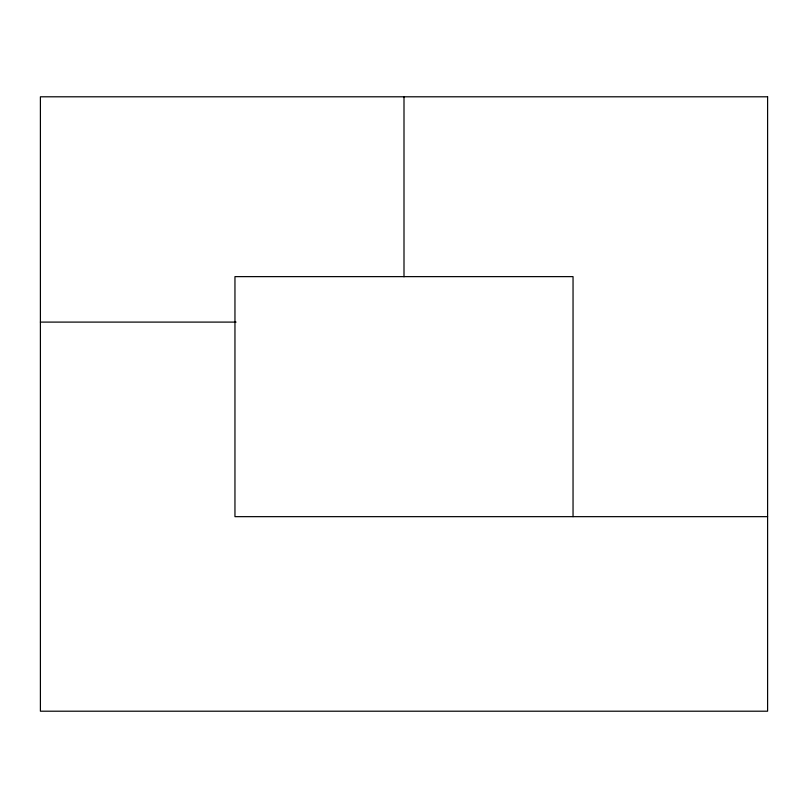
<?xml version="1.0" encoding="UTF-8"?>
<svg xmlns="http://www.w3.org/2000/svg" width="808" height="808" viewBox="0 0 808 808"><rect width="100%" height="100%" fill="white"/><g stroke="black" fill="none" stroke-linecap="round" stroke-linejoin="round"><path stroke-width="1.21" d="M40.4 322.099L236.088 322.099M767.6 516.655L234.956 516.655L234.956 276.629L573.044 276.629L573.044 516.655M404 96.798L404 276.78M767.6 96.798L40.4 96.798L40.4 711.202L767.6 711.202L767.6 96.798"/></g></svg>
